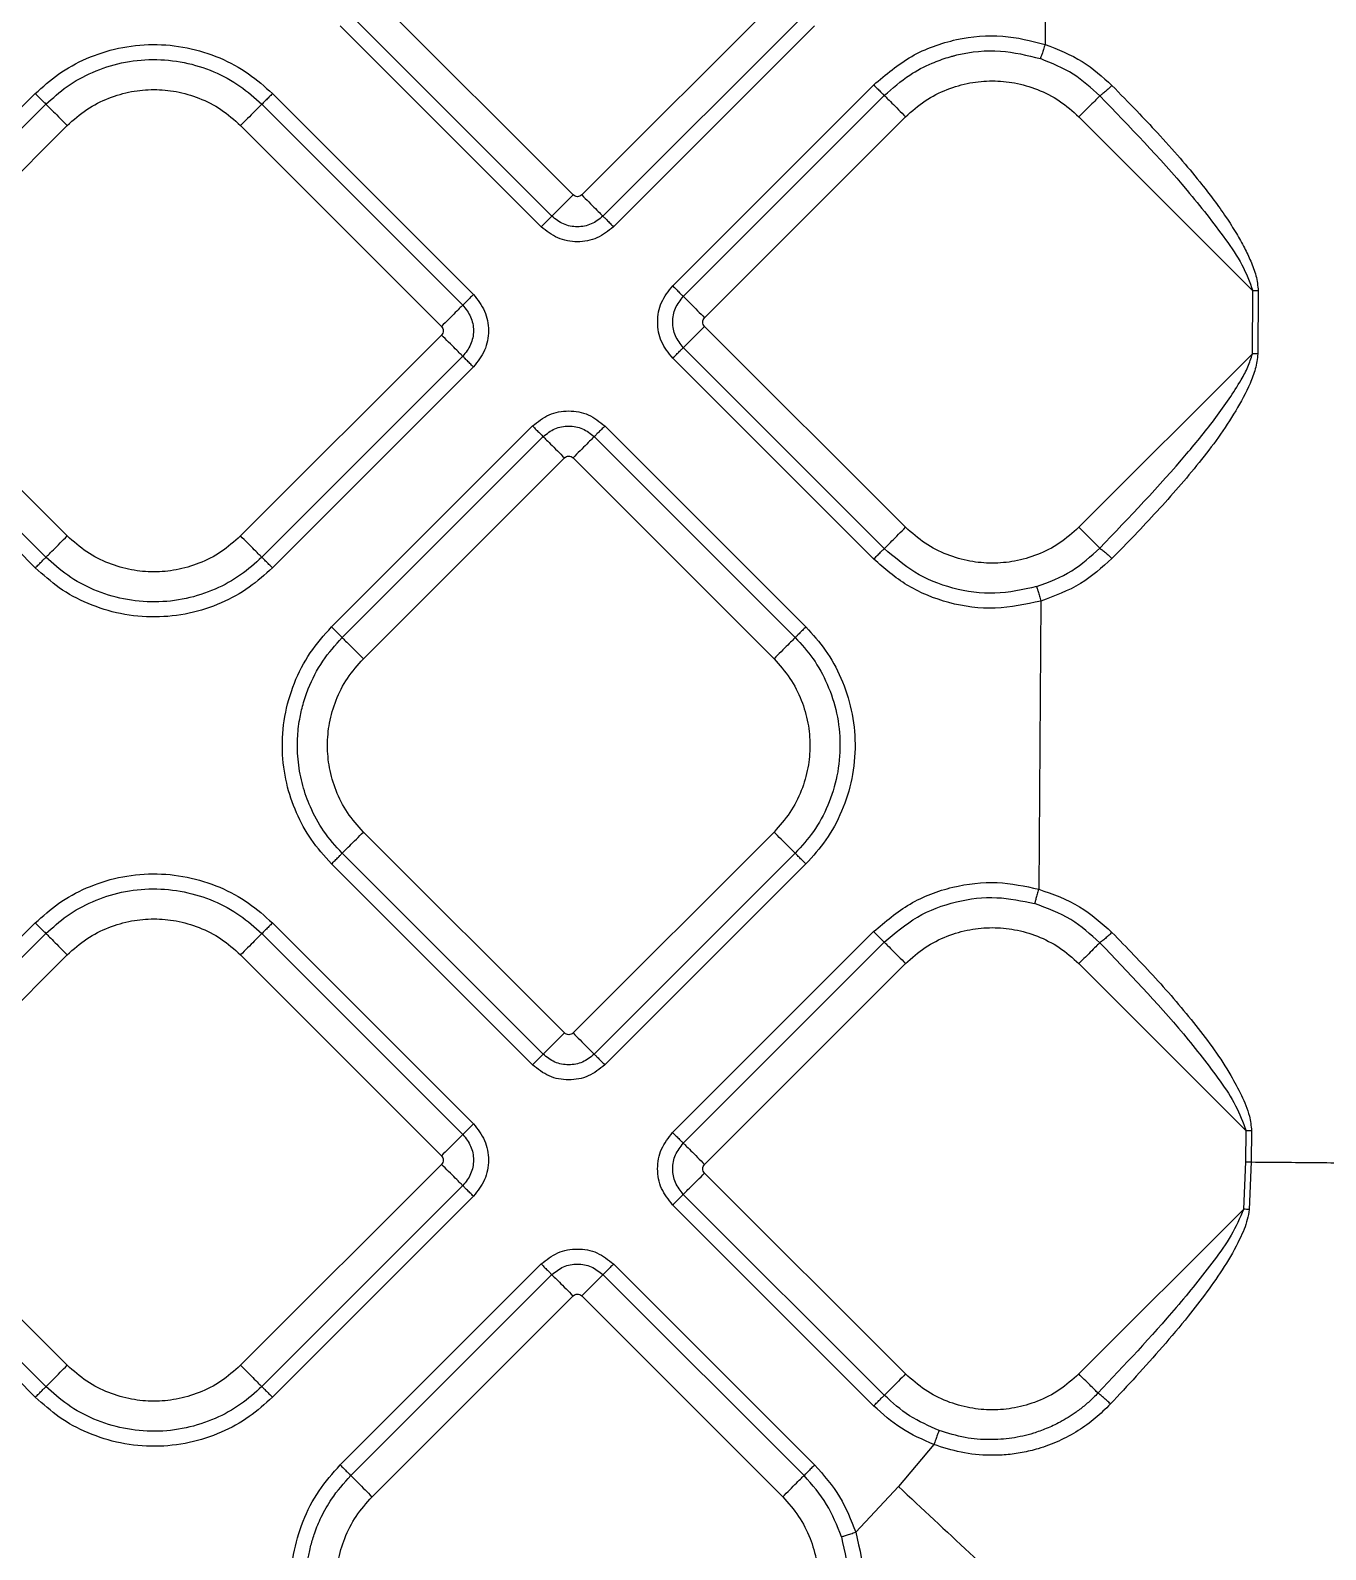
# Model space of a CAD drawing. Extents: x 832 to 912, y 781 to 934.
# Drawn here: x 876.887 to 881.133, y 834.473 to 839.455 of the extents above; entities that cross this region are included whole.
import ezdxf

# ---------------------------------------------------------------- set-up
doc = ezdxf.new("R2010")
doc.units = 0
doc.header["$MEASUREMENT"] = 0
doc.layers.add('1', color=4, linetype='Continuous')

# ---------------------------------------------------------------- blocks, each defined once
blk = doc.blocks.new('2026 SOVEREIGN HL')
at = {"layer": '1', "color": 3, "linetype": 'Continuous', "lineweight": 25}
for p, q in [((48.4902, 43.2146), (48.4841, 42.314)), ((46.9368, 41.8204), (46.278, 42.4792)), ((47.6239, 42.4792), (46.9651, 41.8204)), ((46.8671, 41.7507), (46.2083, 42.4095)), ((47.6937, 42.4095), (47.0348, 41.7507)), ((46.8322, 41.7159), (46.1734, 42.3747)), ((47.7285, 42.3747), (47.0697, 41.7159)), ((44.5153, 41.4938), (45.1741, 42.1526)), ((45.9514, 42.1526), (46.6102, 41.4938)), ((47.2633, 41.5223), (47.9221, 42.1811)), ((47.2981, 41.4874), (47.9569, 42.1462)), ((44.5501, 41.4589), (45.209, 42.1177)), ((45.9165, 42.1177), (46.5753, 41.4589)), ((44.6199, 41.3892), (45.2787, 42.048)), ((45.8468, 42.048), (46.5056, 41.3892)), ((47.3678, 41.4177), (48.0266, 42.0765)), ((48.5948, 42.0765), (49.1652, 41.5061)), ((49.1637, 41.2995), (49.1652, 41.5061)), ((49.1828, 41.506), (49.1652, 41.5061)), ((49.1828, 41.506), (49.1813, 41.2994)), ((45.2787, 40.7021), (44.6199, 41.3609)), ((46.5056, 41.3609), (45.8468, 40.7021)), ((48.0266, 40.7306), (47.3678, 41.3894)), ((47.9569, 40.6609), (47.2981, 41.3197)), ((48.5948, 40.7306), (49.1637, 41.2995)), ((45.1741, 40.5975), (44.5153, 41.2563)), ((45.209, 40.6324), (44.5501, 41.2912)), ((46.5753, 41.2912), (45.9165, 40.6324)), ((46.6102, 41.2563), (45.9514, 40.5975)), ((47.9221, 40.626), (47.2633, 41.2848)), ((46.1449, 40.404), (46.8037, 41.0628)), ((47.0412, 41.0628), (47.7, 40.404)), ((46.1798, 40.3691), (46.8386, 41.0279)), ((47.0063, 41.0279), (47.6651, 40.3691)), ((46.2495, 40.2994), (46.9083, 40.9582)), ((46.9366, 40.9582), (47.5954, 40.2994)), ((48.4705, 40.4888), (48.4629, 39.5441)), ((46.9083, 39.0725), (46.2495, 39.7313)), ((47.5954, 39.7313), (46.9366, 39.0725)), ((46.8386, 39.0027), (46.1798, 39.6616)), ((47.6651, 39.6616), (47.0063, 39.0027)), ((46.8037, 38.9679), (46.1449, 39.6267)), ((47.7, 39.6267), (47.0412, 38.9679)), ((44.5153, 38.7744), (45.1741, 39.4332)), ((45.9514, 39.4332), (46.6102, 38.7744)), ((47.2632, 38.7459), (47.922, 39.4047)), ((44.5502, 38.7395), (45.209, 39.3983)), ((45.9165, 39.3983), (46.5754, 38.7395)), ((47.2981, 38.711), (47.9569, 39.3698)), ((44.6199, 38.6698), (45.2787, 39.3286)), ((45.8468, 39.3286), (46.5056, 38.6698)), ((47.3678, 38.6413), (48.0266, 39.3001)), ((48.5947, 39.3001), (49.1431, 38.7517)), ((49.1422, 38.6496), (49.1431, 38.7517)), ((49.1607, 38.7515), (49.1431, 38.7517)), ((49.1607, 38.7515), (49.1599, 38.6494)), ((45.2787, 37.9827), (44.6199, 38.6415)), ((46.5056, 38.6415), (45.8468, 37.9827)), ((48.0266, 37.9542), (47.3678, 38.613)), ((49.1351, 38.4945), (49.1422, 38.6496)), ((49.1422, 38.6496), (49.1599, 38.6494)), ((49.1599, 38.6494), (49.1526, 38.4931)), ((45.209, 37.913), (44.5502, 38.5718)), ((46.5754, 38.5718), (45.9165, 37.913)), ((45.1741, 37.8781), (44.5153, 38.5369)), ((46.6102, 38.5369), (45.9514, 37.8781)), ((47.922, 37.8496), (47.2632, 38.5084)), ((47.9569, 37.8845), (47.2981, 38.5433)), ((49.1351, 38.4945), (48.5947, 37.9542)), ((46.1734, 37.6561), (46.8322, 38.3149)), ((47.0697, 38.3149), (47.7285, 37.6561)), ((46.2083, 37.6212), (46.8671, 38.28)), ((47.0348, 38.28), (47.6937, 37.6212)), ((46.278, 37.5515), (46.9368, 38.2103)), ((46.9651, 38.2103), (47.6239, 37.5515)), ((48.1194, 37.723), (48.003, 37.5856)), ((47.8632, 37.4355), (48.003, 37.5856))]:
    blk.add_line(p, q, dxfattribs=at)
for points, knots in [([(47.9221, 42.1811), (47.962, 42.215), (48.0421, 42.2829), (48.1907, 42.3354), (48.3426, 42.3496), (48.438, 42.3256), (48.4841, 42.314)], [0, 0, 0, 0, 0.2571532, 0.5160452, 0.7664496, 1, 1, 1, 1]), ([(45.1741, 42.1526), (45.1987, 42.1748), (45.2495, 42.2205), (45.3423, 42.271), (45.4468, 42.3051), (45.559, 42.3174), (45.672, 42.3066), (45.7785, 42.2732), (45.8738, 42.2222), (45.926, 42.1754), (45.9514, 42.1526)], [0, 0, 0, 0, 0.11509, 0.237017, 0.364589, 0.495523, 0.627141, 0.756681, 0.881633, 1, 1, 1, 1]), ([(47.9569, 42.1462), (47.9838, 42.1701), (48.0314, 42.2122), (48.1049, 42.2501), (48.1524, 42.2676), (48.1777, 42.2748), (48.1873, 42.2774), (48.2391, 42.29), (48.3353, 42.3004), (48.4252, 42.278), (48.4685, 42.2673)], [0, 0, 0, 0, 0.194375, 0.343865, 0.445655, 0.468941, 0.486936, 0.499666, 0.758682, 1, 1, 1, 1]), ([(48.4841, 42.314), (48.4822, 42.3085), (48.4785, 42.2974), (48.4737, 42.2828), (48.47, 42.2717), (48.469, 42.2687), (48.4685, 42.2673)], [0, 0, 0, 0, 0.250003, 0.50001, 0.750003, 1, 1, 1, 1]), ([(48.4841, 42.314), (48.526, 42.2975), (48.6072, 42.2655), (48.6718, 42.2074), (48.7031, 42.1793)], [0, 0, 0, 0, 0.516822, 1, 1, 1, 1]), ([(45.209, 42.1177), (45.2314, 42.1379), (45.2776, 42.1795), (45.3621, 42.2256), (45.4572, 42.2566), (45.5594, 42.2678), (45.6622, 42.2579), (45.7591, 42.2275), (45.8459, 42.1811), (45.8934, 42.1385), (45.9165, 42.1177)], [0, 0, 0, 0, 0.11509, 0.237016, 0.364588, 0.495523, 0.627141, 0.756681, 0.881633, 1, 1, 1, 1]), ([(48.6633, 42.1451), (48.6355, 42.1705), (48.5781, 42.223), (48.5058, 42.2522), (48.4685, 42.2673)], [0, 0, 0, 0, 0.484445, 1, 1, 1, 1]), ([(48.0266, 42.0765), (48.0473, 42.0949), (48.0883, 42.1313), (48.161, 42.1679), (48.2357, 42.1896), (48.3107, 42.1964), (48.3857, 42.1896), (48.4604, 42.1679), (48.5331, 42.1313), (48.5741, 42.0949), (48.5948, 42.0765)], [0, 0, 0, 0, 0.131359, 0.259988, 0.383483, 0.5, 0.616516, 0.740011, 0.868641, 1, 1, 1, 1]), ([(45.1741, 42.1526), (45.178, 42.1487), (45.1862, 42.1405), (45.1971, 42.1296), (45.2056, 42.1211), (45.2079, 42.1188), (45.209, 42.1177)], [0, 0, 0, 0, 0.236448, 0.492099, 0.752055, 1, 1, 1, 1]), ([(45.2787, 42.048), (45.2994, 42.0664), (45.3404, 42.1028), (45.413, 42.1394), (45.4877, 42.1611), (45.5627, 42.1679), (45.6377, 42.1611), (45.7124, 42.1394), (45.7851, 42.1028), (45.8261, 42.0664), (45.8468, 42.048)], [0, 0, 0, 0, 0.131359, 0.259989, 0.383483, 0.5, 0.616516, 0.740011, 0.868641, 1, 1, 1, 1]), ([(45.9514, 42.1526), (45.9475, 42.1487), (45.9393, 42.1405), (45.9284, 42.1296), (45.9199, 42.1211), (45.9176, 42.1188), (45.9165, 42.1177)], [0, 0, 0, 0, 0.236444, 0.492095, 0.752056, 1, 1, 1, 1]), ([(47.9221, 42.1811), (47.926, 42.1772), (47.9341, 42.1691), (47.9451, 42.1581), (47.9536, 42.1496), (47.9558, 42.1473), (47.9569, 42.1462)], [0, 0, 0, 0, 0.2364512, 0.4920968, 0.7520561, 1, 1, 1, 1]), ([(47.9569, 42.1462), (47.9591, 42.1441), (47.9636, 42.1396), (47.9806, 42.1226), (48.0025, 42.1006), (48.0188, 42.0844), (48.0266, 42.0765)], [0, 0, 0, 0, 0.247941, 0.507923, 0.763555, 1, 1, 1, 1]), ([(48.6633, 42.1451), (48.6606, 42.1424), (48.6552, 42.137), (48.6383, 42.12), (48.6173, 42.0991), (48.6021, 42.0839), (48.5948, 42.0765)], [0, 0, 0, 0, 0.251133, 0.510966, 0.764867, 1, 1, 1, 1]), ([(48.7031, 42.1793), (48.6988, 42.1752), (48.6904, 42.1671), (48.6784, 42.1565), (48.6685, 42.1483), (48.6651, 42.1462), (48.6633, 42.1451)], [0, 0, 0, 0, 0.249994, 0.500004, 0.750015, 1, 1, 1, 1]), ([(48.6633, 42.1451), (48.7613, 42.0437), (48.9068, 41.8932), (49.0559, 41.704), (49.1311, 41.595), (49.1541, 41.5351), (49.1652, 41.5061)], [0, 0, 0, 0, 0.515569, 0.765979, 0.886878, 1, 1, 1, 1]), ([(48.7031, 42.1793), (48.7303, 42.1515), (48.7806, 42.1002), (48.8554, 42.0208), (48.9245, 41.9437), (48.9862, 41.8701), (49.0363, 41.8055), (49.0764, 41.749), (49.1099, 41.6967), (49.137, 41.6489), (49.1588, 41.6028), (49.1772, 41.5563), (49.181, 41.5226), (49.1828, 41.506)], [0, 0, 0, 0, 0.138292, 0.255439, 0.389076, 0.508759, 0.59978, 0.682831, 0.758059, 0.822802, 0.880164, 0.94106, 1, 1, 1, 1]), ([(45.209, 42.1177), (45.2111, 42.1155), (45.2156, 42.1111), (45.2326, 42.0941), (45.2546, 42.0721), (45.2709, 42.0558), (45.2787, 42.048)], [0, 0, 0, 0, 0.247941, 0.507923, 0.763555, 1, 1, 1, 1]), ([(45.9165, 42.1177), (45.9143, 42.1155), (45.9098, 42.1111), (45.8928, 42.0941), (45.8709, 42.0721), (45.8546, 42.0558), (45.8468, 42.048)], [0, 0, 0, 0, 0.247943, 0.507925, 0.763557, 1, 1, 1, 1]), ([(46.8671, 41.7507), (46.8693, 41.7529), (46.8738, 41.7574), (46.8908, 41.7744), (46.9127, 41.7963), (46.929, 41.8126), (46.9368, 41.8204)], [0, 0, 0, 0, 0.2479422, 0.5079236, 0.7635562, 1, 1, 1, 1]), ([(46.9651, 41.8204), (46.963, 41.8188), (46.9589, 41.8155), (46.951, 41.8141), (46.943, 41.8155), (46.9389, 41.8188), (46.9368, 41.8204)], [0, 0, 0, 0, 0.250218, 0.499992, 0.749767, 1, 1, 1, 1]), ([(46.9651, 41.8204), (46.9729, 41.8126), (46.9892, 41.7963), (47.0111, 41.7744), (47.0282, 41.7574), (47.0326, 41.7529), (47.0348, 41.7507)], [0, 0, 0, 0, 0.236446, 0.492078, 0.752058, 1, 1, 1, 1]), ([(46.8322, 41.7159), (46.8361, 41.7198), (46.8443, 41.7279), (46.8553, 41.7389), (46.8638, 41.7474), (46.866, 41.7496), (46.8671, 41.7507)], [0, 0, 0, 0, 0.236448, 0.492099, 0.752057, 1, 1, 1, 1]), ([(47.0348, 41.7507), (47.0226, 41.741), (46.998, 41.7217), (46.951, 41.7131), (46.9039, 41.7217), (46.8794, 41.741), (46.8671, 41.7507)], [0, 0, 0, 0, 0.249876, 0.500014, 0.750137, 1, 1, 1, 1]), ([(47.0348, 41.7507), (47.0359, 41.7496), (47.0382, 41.7474), (47.0467, 41.7389), (47.0577, 41.7279), (47.0658, 41.7198), (47.0697, 41.7159)], [0, 0, 0, 0, 0.247943, 0.507901, 0.763552, 1, 1, 1, 1]), ([(47.0697, 41.7159), (47.0523, 41.7021), (47.0176, 41.6747), (46.951, 41.6626), (46.8843, 41.6747), (46.8496, 41.7021), (46.8322, 41.7159)], [0, 0, 0, 0, 0.2500706, 0.5000178, 0.7499325, 1, 1, 1, 1]), ([(47.2633, 41.2848), (47.2495, 41.3022), (47.2221, 41.3369), (47.2101, 41.4036), (47.2221, 41.4702), (47.2495, 41.5049), (47.2633, 41.5223)], [0, 0, 0, 0, 0.2500715, 0.5000178, 0.7499316, 1, 1, 1, 1]), ([(47.2633, 41.5223), (47.2672, 41.5184), (47.2753, 41.5103), (47.2863, 41.4993), (47.2948, 41.4908), (47.297, 41.4885), (47.2981, 41.4874)], [0, 0, 0, 0, 0.236443, 0.492099, 0.752057, 1, 1, 1, 1]), ([(46.5753, 41.4589), (46.5732, 41.4567), (46.5687, 41.4523), (46.5517, 41.4353), (46.5298, 41.4133), (46.5135, 41.397), (46.5056, 41.3892)], [0, 0, 0, 0, 0.247333, 0.507093, 0.762967, 1, 1, 1, 1]), ([(46.6102, 41.4938), (46.606, 41.4897), (46.5978, 41.4814), (46.587, 41.4705), (46.5787, 41.4622), (46.5764, 41.46), (46.5753, 41.4589)], [0, 0, 0, 0, 0.250007, 0.500016, 0.750006, 1, 1, 1, 1]), ([(46.5753, 41.4589), (46.585, 41.4467), (46.6043, 41.4221), (46.6129, 41.3751), (46.6043, 41.328), (46.585, 41.3035), (46.5753, 41.2912)], [0, 0, 0, 0, 0.249876, 0.500014, 0.750137, 1, 1, 1, 1]), ([(46.6102, 41.4938), (46.6239, 41.4764), (46.6513, 41.4417), (46.6634, 41.3751), (46.6513, 41.3084), (46.6239, 41.2737), (46.6102, 41.2563)], [0, 0, 0, 0, 0.2500706, 0.5000178, 0.7499325, 1, 1, 1, 1]), ([(47.2981, 41.3197), (47.2884, 41.332), (47.2691, 41.3565), (47.2605, 41.4036), (47.2691, 41.4506), (47.2884, 41.4752), (47.2981, 41.4874)], [0, 0, 0, 0, 0.249876, 0.500014, 0.750137, 1, 1, 1, 1]), ([(47.2981, 41.4874), (47.3003, 41.4852), (47.3048, 41.4808), (47.3218, 41.4637), (47.3437, 41.4418), (47.36, 41.4255), (47.3678, 41.4177)], [0, 0, 0, 0, 0.2479422, 0.5079236, 0.7635562, 1, 1, 1, 1]), ([(47.3678, 41.3894), (47.3662, 41.3915), (47.3629, 41.3956), (47.3615, 41.4036), (47.3629, 41.4115), (47.3662, 41.4156), (47.3678, 41.4177)], [0, 0, 0, 0, 0.250223, 0.499992, 0.749762, 1, 1, 1, 1]), ([(46.5056, 41.3892), (46.5072, 41.3871), (46.5105, 41.383), (46.512, 41.3751), (46.5105, 41.3671), (46.5072, 41.363), (46.5056, 41.3609)], [0, 0, 0, 0, 0.250218, 0.499992, 0.749767, 1, 1, 1, 1]), ([(46.5753, 41.2912), (46.5731, 41.2934), (46.5687, 41.2979), (46.5516, 41.3149), (46.5297, 41.3368), (46.5134, 41.3531), (46.5056, 41.3609)], [0, 0, 0, 0, 0.2479425, 0.5079261, 0.7635589, 1, 1, 1, 1]), ([(47.2981, 41.3197), (47.3003, 41.3219), (47.3048, 41.3264), (47.3217, 41.3433), (47.3437, 41.3653), (47.36, 41.3816), (47.3678, 41.3894)], [0, 0, 0, 0, 0.247332, 0.507091, 0.762967, 1, 1, 1, 1]), ([(47.2633, 41.2848), (47.2674, 41.289), (47.2757, 41.2973), (47.2865, 41.3081), (47.2948, 41.3164), (47.297, 41.3186), (47.2981, 41.3197)], [0, 0, 0, 0, 0.250001, 0.500011, 0.750002, 1, 1, 1, 1]), ([(48.6631, 40.6622), (48.7603, 40.7634), (48.8931, 40.9017), (49.0445, 41.0885), (49.1107, 41.1846), (49.1497, 41.2554), (49.1591, 41.2851), (49.1637, 41.2995)], [0, 0, 0, 0, 0.514995, 0.703544, 0.886278, 0.944663, 1, 1, 1, 1]), ([(49.1813, 41.2994), (49.1792, 41.2827), (49.175, 41.2491), (49.1498, 41.1859), (49.0935, 41.0801), (48.9905, 40.9403), (48.8522, 40.7814), (48.753, 40.6793), (48.7031, 40.628)], [0, 0, 0, 0, 0.059746, 0.119988, 0.242165, 0.491391, 0.744586, 1, 1, 1, 1]), ([(49.1813, 41.2994), (49.1784, 41.2994), (49.1727, 41.2994), (49.1667, 41.2995), (49.1637, 41.2995)], [0, 0, 0, 0, 0.5000082, 1, 1, 1, 1]), ([(46.6102, 41.2563), (46.6063, 41.2602), (46.5981, 41.2684), (46.5872, 41.2793), (46.5787, 41.2879), (46.5764, 41.2901), (46.5753, 41.2912)], [0, 0, 0, 0, 0.236448, 0.492099, 0.752057, 1, 1, 1, 1]), ([(46.8037, 41.0628), (46.8211, 41.0765), (46.8558, 41.1039), (46.9225, 41.116), (46.9891, 41.1039), (47.0238, 41.0765), (47.0412, 41.0628)], [0, 0, 0, 0, 0.250069, 0.500017, 0.749934, 1, 1, 1, 1]), ([(46.8037, 41.0628), (46.8079, 41.0586), (46.8161, 41.0504), (46.827, 41.0395), (46.8353, 41.0313), (46.8375, 41.029), (46.8386, 41.0279)], [0, 0, 0, 0, 0.250008, 0.500009, 0.750001, 1, 1, 1, 1]), ([(46.8386, 41.0279), (46.8509, 41.0376), (46.8754, 41.0569), (46.9225, 41.0655), (46.9695, 41.0569), (46.9941, 41.0376), (47.0063, 41.0279)], [0, 0, 0, 0, 0.2498768, 0.5000157, 0.7501391, 1, 1, 1, 1]), ([(47.0412, 41.0628), (47.0373, 41.0589), (47.0291, 41.0507), (47.0182, 41.0398), (47.0097, 41.0313), (47.0074, 41.029), (47.0063, 41.0279)], [0, 0, 0, 0, 0.236449, 0.492096, 0.752054, 1, 1, 1, 1]), ([(46.8386, 41.0279), (46.8408, 41.0257), (46.8453, 41.0213), (46.8622, 41.0043), (46.8842, 40.9824), (46.9005, 40.9661), (46.9083, 40.9582)], [0, 0, 0, 0, 0.247332, 0.507095, 0.762967, 1, 1, 1, 1]), ([(47.0063, 41.0279), (47.0041, 41.0257), (46.9997, 41.0213), (46.9826, 41.0042), (46.9607, 40.9823), (46.9444, 40.966), (46.9366, 40.9582)], [0, 0, 0, 0, 0.247941, 0.507922, 0.763554, 1, 1, 1, 1]), ([(46.9083, 40.9582), (46.9104, 40.9598), (46.9145, 40.9631), (46.9225, 40.9646), (46.9304, 40.9631), (46.9345, 40.9598), (46.9366, 40.9582)], [0, 0, 0, 0, 0.2502313, 0.5000078, 0.7497843, 1, 1, 1, 1]), ([(45.209, 40.6324), (45.2111, 40.6346), (45.2156, 40.6391), (45.2326, 40.6561), (45.2546, 40.678), (45.2709, 40.6943), (45.2787, 40.7021)], [0, 0, 0, 0, 0.2479422, 0.5079236, 0.7635562, 1, 1, 1, 1]), ([(45.8468, 40.7021), (45.8261, 40.6837), (45.7851, 40.6474), (45.7124, 40.6107), (45.6377, 40.589), (45.5627, 40.5822), (45.4877, 40.589), (45.413, 40.6107), (45.3404, 40.6474), (45.2994, 40.6837), (45.2787, 40.7021)], [0, 0, 0, 0, 0.131359, 0.259988, 0.383484, 0.5, 0.616517, 0.740012, 0.868641, 1, 1, 1, 1]), ([(45.9165, 40.6324), (45.9143, 40.6346), (45.9098, 40.6391), (45.8928, 40.6561), (45.8709, 40.678), (45.8546, 40.6943), (45.8468, 40.7021)], [0, 0, 0, 0, 0.247944, 0.507926, 0.763559, 1, 1, 1, 1]), ([(47.9569, 40.6609), (47.9591, 40.6631), (47.9636, 40.6676), (47.9806, 40.6846), (48.0025, 40.7065), (48.0188, 40.7228), (48.0266, 40.7306)], [0, 0, 0, 0, 0.247942, 0.507922, 0.763554, 1, 1, 1, 1]), ([(48.5948, 40.7306), (48.5741, 40.7122), (48.5331, 40.6759), (48.4604, 40.6392), (48.3857, 40.6175), (48.3107, 40.6107), (48.2357, 40.6175), (48.161, 40.6392), (48.0883, 40.6759), (48.0473, 40.7122), (48.0266, 40.7306)], [0, 0, 0, 0, 0.13136, 0.259989, 0.383484, 0.5, 0.616517, 0.740011, 0.868641, 1, 1, 1, 1]), ([(48.5948, 40.7306), (48.602, 40.7233), (48.6172, 40.7082), (48.638, 40.6874), (48.6549, 40.6704), (48.6604, 40.6649), (48.6631, 40.6622)], [0, 0, 0, 0, 0.235008, 0.488725, 0.748553, 1, 1, 1, 1]), ([(47.9221, 40.626), (47.926, 40.6299), (47.9341, 40.6381), (47.9451, 40.649), (47.9536, 40.6576), (47.9558, 40.6598), (47.9569, 40.6609)], [0, 0, 0, 0, 0.236449, 0.492095, 0.752057, 1, 1, 1, 1]), ([(48.4562, 40.536), (48.4109, 40.5261), (48.3199, 40.5062), (48.1814, 40.5256), (48.0554, 40.5759), (47.989, 40.6332), (47.9569, 40.6609)], [0, 0, 0, 0, 0.256381, 0.514716, 0.765287, 1, 1, 1, 1]), ([(48.4562, 40.536), (48.496, 40.551), (48.573, 40.5802), (48.6338, 40.6355), (48.6631, 40.6622)], [0, 0, 0, 0, 0.51649, 1, 1, 1, 1]), ([(48.6631, 40.6622), (48.6649, 40.6611), (48.6685, 40.6589), (48.6785, 40.6507), (48.6904, 40.6401), (48.6989, 40.632), (48.7031, 40.628)], [0, 0, 0, 0, 0.2500084, 0.5000027, 0.7500056, 1, 1, 1, 1]), ([(45.1741, 40.5975), (45.178, 40.6014), (45.1862, 40.6096), (45.1971, 40.6205), (45.2056, 40.629), (45.2079, 40.6313), (45.209, 40.6324)], [0, 0, 0, 0, 0.2364489, 0.4921003, 0.7520545, 1, 1, 1, 1]), ([(45.9165, 40.6324), (45.8941, 40.6122), (45.8479, 40.5706), (45.7634, 40.5246), (45.6683, 40.4935), (45.5661, 40.4823), (45.4633, 40.4922), (45.3664, 40.5226), (45.2796, 40.569), (45.2321, 40.6116), (45.209, 40.6324)], [0, 0, 0, 0, 0.11509, 0.237016, 0.364588, 0.495523, 0.62714, 0.756681, 0.881633, 1, 1, 1, 1]), ([(45.9514, 40.5975), (45.9475, 40.6014), (45.9393, 40.6096), (45.9284, 40.6205), (45.9199, 40.629), (45.9176, 40.6313), (45.9165, 40.6324)], [0, 0, 0, 0, 0.236444, 0.4920964, 0.7520555, 1, 1, 1, 1]), ([(48.4705, 40.4888), (48.4208, 40.4779), (48.3208, 40.4561), (48.1687, 40.4774), (48.0303, 40.5326), (47.9573, 40.5956), (47.9221, 40.626)], [0, 0, 0, 0, 0.256381, 0.514716, 0.765287, 1, 1, 1, 1]), ([(48.7031, 40.628), (48.6702, 40.5985), (48.6018, 40.5372), (48.5153, 40.5053), (48.4705, 40.4888)], [0, 0, 0, 0, 0.482171, 1, 1, 1, 1]), ([(45.9514, 40.5975), (45.9267, 40.5753), (45.876, 40.5297), (45.7832, 40.4791), (45.6787, 40.445), (45.5664, 40.4327), (45.4535, 40.4435), (45.347, 40.4769), (45.2517, 40.5279), (45.1995, 40.5747), (45.1741, 40.5975)], [0, 0, 0, 0, 0.11509, 0.237016, 0.364589, 0.495522, 0.62714, 0.756681, 0.881633, 1, 1, 1, 1]), ([(48.4562, 40.536), (48.4567, 40.5345), (48.4576, 40.5315), (48.461, 40.5202), (48.4654, 40.5056), (48.4688, 40.4944), (48.4705, 40.4888)], [0, 0, 0, 0, 0.249995, 0.499986, 0.749998, 1, 1, 1, 1]), ([(46.1449, 39.6267), (46.1216, 39.6528), (46.0761, 39.7035), (46.0273, 39.7941), (45.9944, 39.8923), (45.9805, 39.9996), (45.9884, 40.1113), (46.0196, 40.2203), (46.0711, 40.321), (46.1205, 40.3766), (46.1449, 40.404)], [0, 0, 0, 0, 0.121442, 0.236288, 0.355187, 0.480547, 0.610329, 0.741991, 0.872767, 1, 1, 1, 1]), ([(46.1449, 40.404), (46.1488, 40.4001), (46.157, 40.3919), (46.1679, 40.381), (46.1765, 40.3724), (46.1787, 40.3702), (46.1798, 40.3691)], [0, 0, 0, 0, 0.236453, 0.492103, 0.752056, 1, 1, 1, 1]), ([(47.7, 40.404), (47.6961, 40.4001), (47.688, 40.3919), (47.677, 40.381), (47.6685, 40.3724), (47.6662, 40.3702), (47.6651, 40.3691)], [0, 0, 0, 0, 0.236448, 0.492098, 0.752055, 1, 1, 1, 1]), ([(47.7, 40.404), (47.7222, 40.3793), (47.7679, 40.3286), (47.8184, 40.2358), (47.8526, 40.1313), (47.8649, 40.019), (47.854, 39.9061), (47.8206, 39.7996), (47.7696, 39.7043), (47.7228, 39.6521), (47.7, 39.6267)], [0, 0, 0, 0, 0.11509, 0.237017, 0.364589, 0.495523, 0.627141, 0.756681, 0.881633, 1, 1, 1, 1]), ([(46.1798, 39.6616), (46.1585, 39.6853), (46.1171, 39.7315), (46.0818, 39.7973), (46.0615, 39.8482), (46.0503, 39.8842), (46.0416, 39.9217), (46.0357, 39.9605), (46.033, 39.9994), (46.0333, 40.0467), (46.0389, 40.0969), (46.0512, 40.1515), (46.0733, 40.2166), (46.1125, 40.2936), (46.1576, 40.3442), (46.1798, 40.3691)], [0, 0, 0, 0, 0.12141, 0.236225, 0.282951, 0.330869, 0.379886, 0.429891, 0.480755, 0.528607, 0.610484, 0.673349, 0.742097, 0.872822, 1, 1, 1, 1]), ([(46.1798, 40.3691), (46.182, 40.3669), (46.1865, 40.3624), (46.2035, 40.3454), (46.2254, 40.3235), (46.2417, 40.3072), (46.2495, 40.2994)], [0, 0, 0, 0, 0.247941, 0.507922, 0.763554, 1, 1, 1, 1]), ([(47.6651, 40.3691), (47.663, 40.3669), (47.6585, 40.3624), (47.6415, 40.3454), (47.6195, 40.3235), (47.6032, 40.3072), (47.5954, 40.2994)], [0, 0, 0, 0, 0.247941, 0.507922, 0.763554, 1, 1, 1, 1]), ([(47.6651, 40.3691), (47.6853, 40.3467), (47.7269, 40.3005), (47.773, 40.216), (47.804, 40.1209), (47.8152, 40.0187), (47.8053, 39.9159), (47.7749, 39.819), (47.7285, 39.7322), (47.6859, 39.6847), (47.6651, 39.6616)], [0, 0, 0, 0, 0.11509, 0.237016, 0.364588, 0.495523, 0.62714, 0.756681, 0.881633, 1, 1, 1, 1]), ([(46.2495, 39.7313), (46.2311, 39.752), (46.1948, 39.793), (46.1581, 39.8656), (46.1364, 39.9403), (46.1296, 40.0153), (46.1364, 40.0903), (46.1581, 40.165), (46.1948, 40.2377), (46.2311, 40.2787), (46.2495, 40.2994)], [0, 0, 0, 0, 0.13136, 0.259989, 0.383484, 0.5, 0.616516, 0.740011, 0.86864, 1, 1, 1, 1]), ([(47.5954, 40.2994), (47.6138, 40.2787), (47.6502, 40.2377), (47.6868, 40.165), (47.7085, 40.0903), (47.7153, 40.0153), (47.7085, 39.9403), (47.6868, 39.8656), (47.6502, 39.793), (47.6138, 39.752), (47.5954, 39.7313)], [0, 0, 0, 0, 0.13136, 0.259989, 0.383484, 0.5, 0.616516, 0.740011, 0.86864, 1, 1, 1, 1]), ([(46.1798, 39.6616), (46.182, 39.6637), (46.1865, 39.6682), (46.2035, 39.6852), (46.2254, 39.7072), (46.2417, 39.7235), (46.2495, 39.7313)], [0, 0, 0, 0, 0.247941, 0.507924, 0.763556, 1, 1, 1, 1]), ([(47.6651, 39.6616), (47.663, 39.6637), (47.6585, 39.6682), (47.6415, 39.6852), (47.6195, 39.7072), (47.6032, 39.7235), (47.5954, 39.7313)], [0, 0, 0, 0, 0.247941, 0.507924, 0.763556, 1, 1, 1, 1]), ([(46.1449, 39.6267), (46.1488, 39.6306), (46.157, 39.6387), (46.1679, 39.6497), (46.1765, 39.6582), (46.1787, 39.6605), (46.1798, 39.6616)], [0, 0, 0, 0, 0.2364489, 0.4921003, 0.7520545, 1, 1, 1, 1]), ([(47.7, 39.6267), (47.6961, 39.6306), (47.688, 39.6387), (47.677, 39.6497), (47.6685, 39.6582), (47.6662, 39.6605), (47.6651, 39.6616)], [0, 0, 0, 0, 0.236444, 0.492095, 0.752054, 1, 1, 1, 1]), ([(45.1741, 39.4332), (45.1988, 39.4554), (45.2495, 39.501), (45.3423, 39.5516), (45.4468, 39.5857), (45.5591, 39.598), (45.672, 39.5872), (45.7785, 39.5538), (45.8738, 39.5028), (45.926, 39.456), (45.9514, 39.4332)], [0, 0, 0, 0, 0.1150903, 0.2370166, 0.3645884, 0.4955227, 0.6271403, 0.756681, 0.8816334, 1, 1, 1, 1]), ([(47.922, 39.4047), (47.9602, 39.4373), (48.0368, 39.5027), (48.1787, 39.5557), (48.3247, 39.5733), (48.4178, 39.5537), (48.4629, 39.5441)], [0, 0, 0, 0, 0.255965, 0.513998, 0.764655, 1, 1, 1, 1]), ([(45.209, 39.3983), (45.2314, 39.4185), (45.2776, 39.4601), (45.3621, 39.5061), (45.4572, 39.5372), (45.5594, 39.5484), (45.6622, 39.5385), (45.7591, 39.5081), (45.8459, 39.4617), (45.8934, 39.4191), (45.9165, 39.3983)], [0, 0, 0, 0, 0.11509, 0.237016, 0.364588, 0.495523, 0.627141, 0.756681, 0.881633, 1, 1, 1, 1]), ([(47.9569, 39.3698), (47.9916, 39.3995), (48.0614, 39.459), (48.1905, 39.5073), (48.3234, 39.5233), (48.4082, 39.5054), (48.4493, 39.4968)], [0, 0, 0, 0, 0.255965, 0.513998, 0.764656, 1, 1, 1, 1]), ([(48.4629, 39.5441), (48.4613, 39.5385), (48.4581, 39.5273), (48.4538, 39.5126), (48.4506, 39.5013), (48.4497, 39.4983), (48.4493, 39.4968)], [0, 0, 0, 0, 0.250006, 0.500013, 0.750004, 1, 1, 1, 1]), ([(48.4629, 39.5441), (48.5093, 39.5277), (48.5987, 39.4959), (48.6692, 39.4328), (48.7031, 39.4024)], [0, 0, 0, 0, 0.518157, 1, 1, 1, 1]), ([(48.663, 39.3683), (48.6327, 39.3958), (48.5701, 39.4527), (48.4905, 39.4818), (48.4493, 39.4968)], [0, 0, 0, 0, 0.483183, 1, 1, 1, 1]), ([(45.1741, 39.4332), (45.178, 39.4293), (45.1862, 39.4211), (45.1971, 39.4102), (45.2057, 39.4017), (45.2079, 39.3994), (45.209, 39.3983)], [0, 0, 0, 0, 0.236444, 0.492095, 0.752054, 1, 1, 1, 1]), ([(45.2787, 39.3286), (45.2994, 39.347), (45.3404, 39.3833), (45.4131, 39.42), (45.4878, 39.4417), (45.5628, 39.4485), (45.6378, 39.4417), (45.7125, 39.42), (45.7851, 39.3833), (45.8261, 39.347), (45.8468, 39.3286)], [0, 0, 0, 0, 0.131358, 0.259989, 0.383483, 0.5, 0.616516, 0.740011, 0.868641, 1, 1, 1, 1]), ([(45.9514, 39.4332), (45.9475, 39.4293), (45.9394, 39.4211), (45.9284, 39.4102), (45.9199, 39.4017), (45.9176, 39.3994), (45.9165, 39.3983)], [0, 0, 0, 0, 0.236444, 0.4920964, 0.7520555, 1, 1, 1, 1]), ([(47.922, 39.4047), (47.9259, 39.4008), (47.9341, 39.3926), (47.945, 39.3817), (47.9536, 39.3731), (47.9558, 39.3709), (47.9569, 39.3698)], [0, 0, 0, 0, 0.236448, 0.492099, 0.752057, 1, 1, 1, 1]), ([(48.0266, 39.3001), (48.0473, 39.3185), (48.0883, 39.3548), (48.161, 39.3915), (48.2357, 39.4132), (48.3107, 39.42), (48.3857, 39.4132), (48.4604, 39.3915), (48.533, 39.3548), (48.574, 39.3185), (48.5947, 39.3001)], [0, 0, 0, 0, 0.13136, 0.259989, 0.383484, 0.5, 0.616516, 0.740011, 0.86864, 1, 1, 1, 1]), ([(45.209, 39.3983), (45.2112, 39.3961), (45.2157, 39.3916), (45.2327, 39.3746), (45.2546, 39.3527), (45.2709, 39.3364), (45.2787, 39.3286)], [0, 0, 0, 0, 0.247941, 0.507924, 0.763556, 1, 1, 1, 1]), ([(45.9165, 39.3983), (45.9144, 39.3961), (45.9099, 39.3916), (45.8929, 39.3746), (45.8709, 39.3527), (45.8547, 39.3364), (45.8468, 39.3286)], [0, 0, 0, 0, 0.2479425, 0.5079261, 0.7635589, 1, 1, 1, 1]), ([(47.9569, 39.3698), (47.9591, 39.3676), (47.9636, 39.3631), (47.9806, 39.3461), (48.0025, 39.3242), (48.0188, 39.3079), (48.0266, 39.3001)], [0, 0, 0, 0, 0.247942, 0.507922, 0.763554, 1, 1, 1, 1]), ([(48.663, 39.3683), (48.6602, 39.3656), (48.6547, 39.36), (48.6377, 39.3431), (48.617, 39.3224), (48.602, 39.3073), (48.5947, 39.3001)], [0, 0, 0, 0, 0.2517295, 0.5115381, 0.7650995, 1, 1, 1, 1]), ([(48.7031, 39.4024), (48.6989, 39.3984), (48.6905, 39.3903), (48.6785, 39.3798), (48.6685, 39.3717), (48.6648, 39.3694), (48.663, 39.3683)], [0, 0, 0, 0, 0.250001, 0.499995, 0.749997, 1, 1, 1, 1]), ([(48.663, 39.3683), (48.7569, 39.2705), (48.8965, 39.1252), (49.039, 38.9425), (49.1108, 38.8373), (49.1326, 38.7796), (49.1431, 38.7517)], [0, 0, 0, 0, 0.515817, 0.766152, 0.886967, 1, 1, 1, 1]), ([(48.7031, 39.4024), (48.7512, 39.3527), (48.8468, 39.2538), (48.9798, 39.0997), (49.0738, 38.9706), (49.1281, 38.8688), (49.1544, 38.8084), (49.1589, 38.7677), (49.1607, 38.7515)], [0, 0, 0, 0, 0.25557, 0.508955, 0.7581, 0.849866, 0.940289, 1, 1, 1, 1]), ([(46.8386, 39.0027), (46.8408, 39.0049), (46.8453, 39.0094), (46.8623, 39.0264), (46.8842, 39.0484), (46.9005, 39.0646), (46.9083, 39.0725)], [0, 0, 0, 0, 0.247941, 0.507924, 0.763556, 1, 1, 1, 1]), ([(46.9366, 39.0725), (46.9345, 39.0708), (46.9304, 39.0676), (46.9225, 39.0661), (46.9145, 39.0676), (46.9104, 39.0708), (46.9083, 39.0725)], [0, 0, 0, 0, 0.250218, 0.499992, 0.749767, 1, 1, 1, 1]), ([(46.9366, 39.0725), (46.9444, 39.0646), (46.9607, 39.0484), (46.9826, 39.0264), (46.9997, 39.0094), (47.0041, 39.0049), (47.0063, 39.0027)], [0, 0, 0, 0, 0.236444, 0.492076, 0.752059, 1, 1, 1, 1]), ([(46.8037, 38.9679), (46.8076, 38.9718), (46.8158, 38.9799), (46.8268, 38.9909), (46.8353, 38.9994), (46.8375, 39.0016), (46.8386, 39.0027)], [0, 0, 0, 0, 0.2364488, 0.4920949, 0.7520566, 1, 1, 1, 1]), ([(47.0412, 38.9679), (47.0238, 38.9542), (46.9891, 38.9267), (46.9225, 38.9147), (46.8558, 38.9267), (46.8211, 38.9542), (46.8037, 38.9679)], [0, 0, 0, 0, 0.2500692, 0.5000169, 0.749932, 1, 1, 1, 1]), ([(47.0063, 39.0027), (46.9941, 38.9931), (46.9695, 38.9737), (46.9225, 38.9651), (46.8754, 38.9737), (46.8509, 38.9931), (46.8386, 39.0027)], [0, 0, 0, 0, 0.249877, 0.500013, 0.750139, 1, 1, 1, 1]), ([(47.0063, 39.0027), (47.0074, 39.0016), (47.0097, 38.9994), (47.0182, 38.9909), (47.0291, 38.9799), (47.0373, 38.9718), (47.0412, 38.9679)], [0, 0, 0, 0, 0.247946, 0.507904, 0.763551, 1, 1, 1, 1]), ([(46.6102, 38.7744), (46.6061, 38.7702), (46.5978, 38.762), (46.587, 38.7511), (46.5787, 38.7428), (46.5765, 38.7406), (46.5754, 38.7395)], [0, 0, 0, 0, 0.250007, 0.500012, 0.750006, 1, 1, 1, 1]), ([(46.6102, 38.7744), (46.6239, 38.757), (46.6514, 38.7223), (46.6634, 38.6556), (46.6514, 38.589), (46.6239, 38.5543), (46.6102, 38.5369)], [0, 0, 0, 0, 0.2500706, 0.5000156, 0.7499325, 1, 1, 1, 1]), ([(46.5754, 38.7395), (46.5732, 38.7373), (46.5687, 38.7328), (46.5517, 38.7159), (46.5298, 38.6939), (46.5135, 38.6776), (46.5056, 38.6698)], [0, 0, 0, 0, 0.247332, 0.507095, 0.762967, 1, 1, 1, 1]), ([(46.5754, 38.7395), (46.585, 38.7272), (46.6044, 38.7027), (46.613, 38.6556), (46.6044, 38.6086), (46.585, 38.584), (46.5754, 38.5718)], [0, 0, 0, 0, 0.249877, 0.500016, 0.750141, 1, 1, 1, 1]), ([(47.2632, 38.5084), (47.2495, 38.5258), (47.2221, 38.5605), (47.21, 38.6271), (47.2221, 38.6938), (47.2495, 38.7285), (47.2632, 38.7459)], [0, 0, 0, 0, 0.2500706, 0.5000156, 0.7499325, 1, 1, 1, 1]), ([(47.2632, 38.7459), (47.2671, 38.742), (47.2753, 38.7338), (47.2862, 38.7228), (47.2947, 38.7143), (47.297, 38.7121), (47.2981, 38.711)], [0, 0, 0, 0, 0.236443, 0.492099, 0.752057, 1, 1, 1, 1]), ([(47.2981, 38.5433), (47.2884, 38.5555), (47.2691, 38.5801), (47.2605, 38.6271), (47.2691, 38.6742), (47.2884, 38.6987), (47.2981, 38.711)], [0, 0, 0, 0, 0.249876, 0.500014, 0.750137, 1, 1, 1, 1]), ([(47.2981, 38.711), (47.3003, 38.7088), (47.3047, 38.7043), (47.3218, 38.6873), (47.3437, 38.6654), (47.36, 38.6491), (47.3678, 38.6413)], [0, 0, 0, 0, 0.247942, 0.507922, 0.763554, 1, 1, 1, 1]), ([(46.5056, 38.6698), (46.5073, 38.6677), (46.5105, 38.6636), (46.512, 38.6556), (46.5105, 38.6477), (46.5073, 38.6436), (46.5056, 38.6415)], [0, 0, 0, 0, 0.2502332, 0.5000078, 0.7497825, 1, 1, 1, 1]), ([(46.5754, 38.5718), (46.5732, 38.574), (46.5687, 38.5785), (46.5517, 38.5955), (46.5297, 38.6174), (46.5135, 38.6337), (46.5056, 38.6415)], [0, 0, 0, 0, 0.2479422, 0.5079236, 0.7635562, 1, 1, 1, 1]), ([(47.2981, 38.5433), (47.3003, 38.5455), (47.3047, 38.5499), (47.3217, 38.5669), (47.3436, 38.5888), (47.36, 38.6051), (47.3678, 38.613)], [0, 0, 0, 0, 0.247332, 0.507095, 0.762967, 1, 1, 1, 1]), ([(47.3678, 38.613), (47.3662, 38.6151), (47.3629, 38.6192), (47.3615, 38.6271), (47.3629, 38.6351), (47.3662, 38.6392), (47.3678, 38.6413)], [0, 0, 0, 0, 0.2502313, 0.5000078, 0.7497843, 1, 1, 1, 1]), ([(49.1599, 38.6494), (49.2306, 38.6488), (49.372, 38.6476), (49.5697, 38.6458), (49.7534, 38.6442), (49.9194, 38.6428), (50.0678, 38.6415), (50.1485, 38.6408), (50.1889, 38.6404)], [0, 0, 0, 0, 0.166666, 0.333333, 0.5, 0.666666, 0.833332, 1, 1, 1, 1]), ([(46.6102, 38.5369), (46.6063, 38.5408), (46.5982, 38.549), (46.5872, 38.5599), (46.5787, 38.5684), (46.5765, 38.5707), (46.5754, 38.5718)], [0, 0, 0, 0, 0.236448, 0.492098, 0.752055, 1, 1, 1, 1]), ([(47.2632, 38.5084), (47.2674, 38.5125), (47.2756, 38.5208), (47.2865, 38.5316), (47.2948, 38.54), (47.297, 38.5422), (47.2981, 38.5433)], [0, 0, 0, 0, 0.250008, 0.500008, 0.750003, 1, 1, 1, 1]), ([(49.1351, 38.4945), (49.1222, 38.4655), (49.0957, 38.4061), (49.0189, 38.2999), (48.8773, 38.1244), (48.7446, 37.984), (48.6573, 37.8916)], [0, 0, 0, 0, 0.122963, 0.251285, 0.507651, 1, 1, 1, 1]), ([(49.1526, 38.4931), (49.1511, 38.4822), (49.1479, 38.4603), (49.1362, 38.428), (49.1129, 38.3756), (49.0727, 38.3061), (49.0149, 38.223), (48.9471, 38.1352), (48.8697, 38.0435), (48.7843, 37.9478), (48.7266, 37.8862), (48.6982, 37.8559)], [0, 0, 0, 0, 0.041503, 0.083081, 0.129519, 0.259042, 0.387594, 0.514347, 0.68044, 0.842999, 1, 1, 1, 1]), ([(49.1526, 38.4931), (49.1498, 38.4933), (49.1441, 38.4938), (49.1381, 38.4943), (49.1351, 38.4945)], [0, 0, 0, 0, 0.499997, 1, 1, 1, 1]), ([(46.8322, 38.3149), (46.8496, 38.3286), (46.8843, 38.356), (46.951, 38.3681), (47.0176, 38.356), (47.0523, 38.3286), (47.0697, 38.3149)], [0, 0, 0, 0, 0.2500706, 0.5000178, 0.7499325, 1, 1, 1, 1]), ([(46.8322, 38.3149), (46.8364, 38.3107), (46.8447, 38.3025), (46.8555, 38.2916), (46.8638, 38.2834), (46.866, 38.2811), (46.8671, 38.28)], [0, 0, 0, 0, 0.250008, 0.500013, 0.750004, 1, 1, 1, 1]), ([(46.8671, 38.28), (46.8794, 38.2897), (46.9039, 38.309), (46.951, 38.3176), (46.998, 38.309), (47.0226, 38.2897), (47.0348, 38.28)], [0, 0, 0, 0, 0.249876, 0.500014, 0.750137, 1, 1, 1, 1]), ([(47.0697, 38.3149), (47.0658, 38.311), (47.0577, 38.3028), (47.0467, 38.2919), (47.0382, 38.2834), (47.0359, 38.2811), (47.0348, 38.28)], [0, 0, 0, 0, 0.236448, 0.492099, 0.752057, 1, 1, 1, 1]), ([(46.8671, 38.28), (46.8693, 38.2778), (46.8738, 38.2734), (46.8908, 38.2564), (46.9127, 38.2345), (46.929, 38.2182), (46.9368, 38.2103)], [0, 0, 0, 0, 0.247332, 0.507095, 0.762967, 1, 1, 1, 1]), ([(47.0348, 38.28), (47.0326, 38.2778), (47.0282, 38.2734), (47.0111, 38.2563), (46.9892, 38.2344), (46.9729, 38.2181), (46.9651, 38.2103)], [0, 0, 0, 0, 0.247942, 0.507924, 0.763554, 1, 1, 1, 1]), ([(46.9368, 38.2103), (46.9389, 38.2119), (46.943, 38.2152), (46.951, 38.2166), (46.9589, 38.2152), (46.963, 38.2119), (46.9651, 38.2103)], [0, 0, 0, 0, 0.2502332, 0.5000078, 0.7497825, 1, 1, 1, 1]), ([(45.209, 37.913), (45.2112, 37.9151), (45.2157, 37.9196), (45.2327, 37.9366), (45.2546, 37.9586), (45.2709, 37.9749), (45.2787, 37.9827)], [0, 0, 0, 0, 0.247942, 0.507922, 0.763554, 1, 1, 1, 1]), ([(45.8468, 37.9827), (45.8261, 37.9643), (45.7851, 37.9279), (45.7125, 37.8913), (45.6378, 37.8696), (45.5628, 37.8628), (45.4878, 37.8696), (45.4131, 37.8913), (45.3404, 37.9279), (45.2994, 37.9643), (45.2787, 37.9827)], [0, 0, 0, 0, 0.13136, 0.259989, 0.383484, 0.5, 0.616517, 0.740011, 0.868641, 1, 1, 1, 1]), ([(45.8468, 37.9827), (45.8547, 37.9749), (45.8709, 37.9586), (45.8929, 37.9366), (45.9099, 37.9196), (45.9144, 37.9151), (45.9165, 37.913)], [0, 0, 0, 0, 0.236444, 0.492076, 0.752057, 1, 1, 1, 1]), ([(45.1741, 37.8781), (45.178, 37.882), (45.1862, 37.8902), (45.1971, 37.9011), (45.2057, 37.9096), (45.2079, 37.9119), (45.209, 37.913)], [0, 0, 0, 0, 0.236443, 0.492095, 0.752056, 1, 1, 1, 1]), ([(45.9165, 37.913), (45.8941, 37.8928), (45.8479, 37.8512), (45.7634, 37.8051), (45.6683, 37.7741), (45.5661, 37.7629), (45.4633, 37.7728), (45.3664, 37.8032), (45.2796, 37.8496), (45.2321, 37.8922), (45.209, 37.913)], [0, 0, 0, 0, 0.11509, 0.237016, 0.364589, 0.495523, 0.627141, 0.756681, 0.881633, 1, 1, 1, 1]), ([(45.9165, 37.913), (45.9176, 37.9119), (45.9199, 37.9096), (45.9284, 37.9011), (45.9394, 37.8902), (45.9475, 37.882), (45.9514, 37.8781)], [0, 0, 0, 0, 0.247942, 0.507905, 0.763556, 1, 1, 1, 1]), ([(48.0266, 37.9542), (48.0188, 37.9463), (48.0025, 37.9301), (47.9806, 37.9081), (47.9636, 37.8911), (47.9591, 37.8866), (47.9569, 37.8845)], [0, 0, 0, 0, 0.236444, 0.492076, 0.752059, 1, 1, 1, 1]), ([(48.5947, 37.9542), (48.574, 37.9358), (48.533, 37.8994), (48.4604, 37.8628), (48.3857, 37.8411), (48.3107, 37.8343), (48.2357, 37.8411), (48.161, 37.8628), (48.0883, 37.8994), (48.0473, 37.9358), (48.0266, 37.9542)], [0, 0, 0, 0, 0.131359, 0.259988, 0.383484, 0.5, 0.616516, 0.740012, 0.868641, 1, 1, 1, 1]), ([(48.6573, 37.8916), (48.6537, 37.8952), (48.6466, 37.9023), (48.6307, 37.9182), (48.613, 37.9359), (48.6007, 37.9482), (48.5947, 37.9542)], [0, 0, 0, 0, 0.258307, 0.517301, 0.767161, 1, 1, 1, 1]), ([(45.9514, 37.8781), (45.9268, 37.8559), (45.876, 37.8102), (45.7832, 37.7597), (45.6787, 37.7256), (45.5665, 37.7132), (45.4535, 37.7241), (45.3471, 37.7575), (45.2517, 37.8085), (45.1995, 37.8553), (45.1741, 37.8781)], [0, 0, 0, 0, 0.115089, 0.237017, 0.364588, 0.495522, 0.62714, 0.756681, 0.881633, 1, 1, 1, 1]), ([(47.922, 37.8496), (47.9259, 37.8535), (47.9341, 37.8616), (47.945, 37.8726), (47.9536, 37.8811), (47.9558, 37.8834), (47.9569, 37.8845)], [0, 0, 0, 0, 0.2364489, 0.4921003, 0.7520545, 1, 1, 1, 1]), ([(48.1366, 37.7692), (48.1033, 37.7837), (48.0372, 37.8124), (47.9835, 37.8606), (47.9569, 37.8845)], [0, 0, 0, 0, 0.5035754, 1, 1, 1, 1]), ([(48.6573, 37.8916), (48.6524, 37.8867), (48.639, 37.8729), (48.6154, 37.8517), (48.5875, 37.8301), (48.5599, 37.8117), (48.5275, 37.7929), (48.4897, 37.775), (48.4371, 37.7562), (48.3749, 37.7421), (48.2996, 37.737), (48.2187, 37.7435), (48.1649, 37.7603), (48.1366, 37.7692)], [0, 0, 0, 0, 0.03673, 0.10147, 0.168052, 0.223435, 0.277529, 0.366123, 0.445069, 0.573239, 0.702832, 0.84341, 1, 1, 1, 1]), ([(48.6982, 37.8559), (48.6943, 37.8595), (48.6865, 37.8669), (48.6748, 37.8774), (48.6644, 37.8863), (48.6596, 37.8899), (48.6573, 37.8916)], [0, 0, 0, 0, 0.249993, 0.500003, 0.750006, 1, 1, 1, 1]), ([(48.1194, 37.723), (48.0829, 37.7389), (48.0103, 37.7706), (47.9513, 37.8234), (47.922, 37.8496)], [0, 0, 0, 0, 0.503451, 1, 1, 1, 1]), ([(48.6982, 37.8559), (48.6819, 37.8397), (48.6492, 37.8075), (48.5921, 37.7668), (48.5295, 37.7329), (48.4674, 37.7098), (48.4095, 37.6958), (48.3569, 37.6886), (48.2897, 37.6864), (48.2089, 37.6939), (48.1488, 37.7134), (48.1194, 37.723)], [0, 0, 0, 0, 0.109048, 0.218315, 0.333327, 0.44803, 0.533165, 0.617152, 0.700617, 0.853246, 1, 1, 1, 1]), ([(48.1366, 37.7692), (48.136, 37.7677), (48.1349, 37.7648), (48.1308, 37.7538), (48.1255, 37.7394), (48.1214, 37.7285), (48.1194, 37.723)], [0, 0, 0, 0, 0.249998, 0.49999, 0.749996, 1, 1, 1, 1]), ([(46.1734, 36.8788), (46.1501, 36.9049), (46.1046, 36.9557), (46.0557, 37.0463), (46.0228, 37.1447), (46.0095, 37.2519), (46.0169, 37.3635), (46.0483, 37.4723), (46.0999, 37.5729), (46.1491, 37.6286), (46.1734, 37.6561)], [0, 0, 0, 0, 0.121443, 0.236731, 0.355634, 0.480782, 0.61043, 0.741956, 0.872681, 1, 1, 1, 1]), ([(46.2083, 36.9137), (46.1993, 36.923), (46.1816, 36.9415), (46.1581, 36.9715), (46.1373, 37.0022), (46.1192, 37.0337), (46.1072, 37.0586), (46.0961, 37.0847), (46.0833, 37.1194), (46.0707, 37.168), (46.0639, 37.2151), (46.0616, 37.2529), (46.0617, 37.2851), (46.064, 37.318), (46.0678, 37.3464), (46.0725, 37.3713), (46.0789, 37.3988), (46.0907, 37.4376), (46.1076, 37.4784), (46.1269, 37.515), (46.1561, 37.563), (46.186, 37.5963), (46.2083, 37.6212)], [0, 0, 0, 0, 0.049449, 0.097843, 0.145077, 0.191069, 0.2366, 0.250316, 0.299441, 0.377797, 0.441721, 0.480769, 0.522423, 0.564464, 0.606802, 0.63141, 0.661241, 0.714856, 0.78586, 0.829518, 0.872873, 1, 1, 1, 1]), ([(46.1734, 37.6561), (46.1773, 37.6522), (46.1855, 37.644), (46.1965, 37.6331), (46.205, 37.6245), (46.2072, 37.6223), (46.2083, 37.6212)], [0, 0, 0, 0, 0.236444, 0.4920964, 0.7520555, 1, 1, 1, 1]), ([(46.2083, 37.6212), (46.2105, 37.619), (46.215, 37.6145), (46.232, 37.5975), (46.2539, 37.5756), (46.2702, 37.5593), (46.278, 37.5515)], [0, 0, 0, 0, 0.2479425, 0.5079261, 0.7635589, 1, 1, 1, 1]), ([(47.6239, 37.5515), (47.6318, 37.5593), (47.648, 37.5756), (47.67, 37.5975), (47.687, 37.6145), (47.6915, 37.619), (47.6937, 37.6212)], [0, 0, 0, 0, 0.2364411, 0.4920739, 0.7520575, 1, 1, 1, 1]), ([(47.7285, 37.6561), (47.7246, 37.6522), (47.7165, 37.644), (47.7055, 37.6331), (47.697, 37.6245), (47.6947, 37.6223), (47.6937, 37.6212)], [0, 0, 0, 0, 0.236444, 0.4920964, 0.7520555, 1, 1, 1, 1]), ([(47.8162, 37.4204), (47.802, 37.457), (47.7732, 37.5313), (47.7204, 37.5909), (47.6937, 37.6212)], [0, 0, 0, 0, 0.49289, 1, 1, 1, 1]), ([(47.7285, 37.6561), (47.7581, 37.6225), (47.8159, 37.5568), (47.8477, 37.4753), (47.8632, 37.4355)], [0, 0, 0, 0, 0.511647, 1, 1, 1, 1]), ([(48.003, 37.5856), (48.081, 37.5127), (48.237, 37.3669), (48.4651, 37.1538), (48.6813, 36.9517), (48.8801, 36.7659), (49.0566, 36.6008), (49.2055, 36.4617), (49.3262, 36.3489), (49.3776, 36.3008), (49.4033, 36.2768)], [0, 0, 0, 0, 0.125003, 0.250003, 0.375001, 0.5, 0.624999, 0.749998, 0.874998, 1, 1, 1, 1]), ([(46.278, 36.9834), (46.2596, 37.0041), (46.2233, 37.0451), (46.1866, 37.1177), (46.1649, 37.1924), (46.1581, 37.2674), (46.1649, 37.3424), (46.1866, 37.4171), (46.2233, 37.4898), (46.2596, 37.5308), (46.278, 37.5515)], [0, 0, 0, 0, 0.131359, 0.259988, 0.383484, 0.499999, 0.616515, 0.740011, 0.868641, 1, 1, 1, 1]), ([(47.6239, 37.5515), (47.6423, 37.5308), (47.6787, 37.4898), (47.7153, 37.4171), (47.737, 37.3424), (47.7438, 37.2674), (47.737, 37.1924), (47.7153, 37.1177), (47.6787, 37.0451), (47.6423, 37.0041), (47.6239, 36.9834)], [0, 0, 0, 0, 0.131359, 0.259988, 0.383485, 0.500001, 0.616516, 0.740012, 0.868641, 1, 1, 1, 1]), ([(47.8162, 37.4204), (47.8274, 37.3708), (47.8487, 37.2762), (47.8264, 37.1363), (47.7756, 37.0133), (47.7193, 36.9481), (47.6915, 36.9158)], [0, 0, 0, 0, 0.2772487, 0.5288448, 0.7667443, 1, 1, 1, 1]), ([(47.8632, 37.4355), (47.8763, 37.3803), (47.9011, 37.2754), (47.878, 37.1201), (47.8228, 36.9843), (47.7609, 36.9127), (47.7304, 36.8773)], [0, 0, 0, 0, 0.279809, 0.531843, 0.768747, 1, 1, 1, 1]), ([(47.8162, 37.4204), (47.8177, 37.4209), (47.8207, 37.4218), (47.8322, 37.4255), (47.8469, 37.4303), (47.8579, 37.4338), (47.8632, 37.4355)], [0, 0, 0, 0, 0.247945, 0.5079046, 0.7635526, 1, 1, 1, 1])]:
    blk.add_open_spline(points, degree=3, knots=knots, dxfattribs=at)

msp = doc.modelspace()

# ---------------------------------------------------------------- block references
at = {"layer": '1'}
msp.add_blockref('2026 SOVEREIGN HL', (831.7292, 797.0948), dxfattribs=at)

doc.saveas('drawing.dxf')
